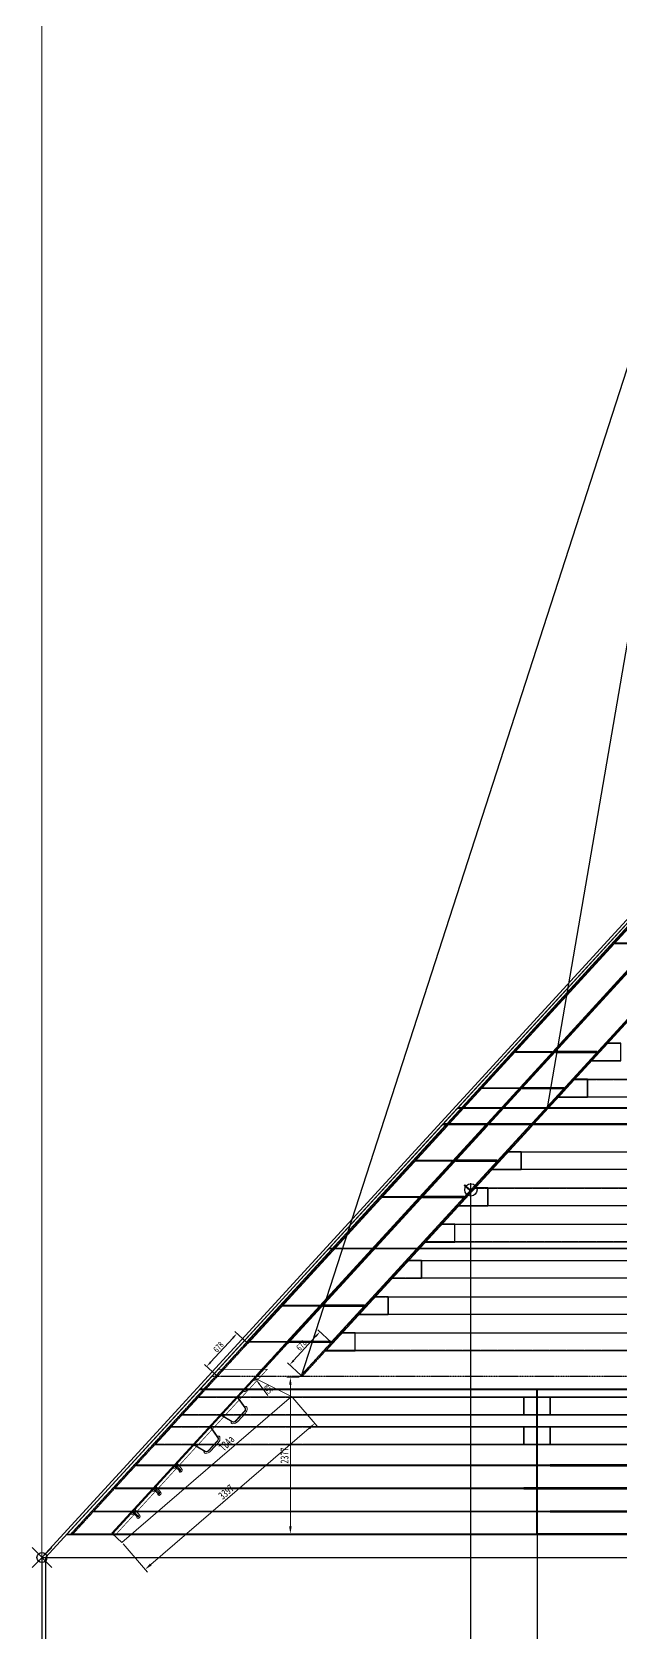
# Model space of a CAD drawing. Extents: x -158665 to 747974, y -1078007 to -307893.
# Drawn here: x 134726 to 143658, y -486284 to -461980 of the extents above; entities that cross this region are included whole.
import ezdxf

# ---------------------------------------------------------------- set-up
doc = ezdxf.new("R2010")
doc.units = 0
doc.header["$LTSCALE"] = 0.02
doc.header["$MEASUREMENT"] = 0
doc.header["$PDMODE"] = 35
doc.header["$PDSIZE"] = 150
for name, pattern in [('CENTER', [2, 1.25, -0.25, 0.25, -0.25]), ('DASHED', [19.05, 12.7, -6.35]), ('DASHED2', [9.525, 6.35, -3.175]), ('PHANTOM', [63.5, 31.75, -6.35, 6.35, -6.35, 6.35, -6.35])]:
    doc.linetypes.add(name, pattern=pattern)
doc.layers.get('0').update_dxf_attribs({"linetype": 'CONTINUOUS'})
doc.layers.get('Defpoints').update_dxf_attribs({"linetype": 'CONTINUOUS'})
doc.layers.add('1', color=1, linetype='CONTINUOUS')
doc.layers.add('横隔板开孔', color=7, linetype='CONTINUOUS')
for name, color, linetype, lineweight in [('1图框轮廓', 7, 'CONTINUOUS', 35), ('3中心线层', 1, 'CENTER', 13), ('4虚线层', 3, 'DASHED', 15), ('标注层', 3, 'CONTINUOUS', 13)]:
    doc.layers.add(name, color=color, linetype=linetype, lineweight=lineweight)
doc.styles.add('仿宋', font='仿宋_GB2312_1.ttf', dxfattribs={"width": 0.7})
doc.dimstyles.new('180', dxfattribs={"dimscale": 180, "dimtxt": 2.7, "dimasz": 2.5, "dimexe": 1.25, "dimexo": 0.625, "dimtad": 1, "dimdec": 0, "dimdsep": 46, "dimtxsty": '仿宋', "dimcen": 2.5, "dimclrd": 3, "dimclre": 3, "dimclrt": 4, "dimazin": 0, "dimtfac": 1, "dimtdec": 0, "dimtmove": 0, "dimatfit": 3, "dimfxl": 1.25, "dimlwd": 13, "dimlwe": 13, "dimarcsym": 0})
doc.dimstyles.new('标准标注样式-30', dxfattribs={"dimscale": 30, "dimtxt": 2.7, "dimasz": 2.5, "dimexe": 1.25, "dimexo": 0.625, "dimtad": 1, "dimdec": 0, "dimdsep": 46, "dimtxsty": '仿宋', "dimcen": 2.5, "dimclrd": 3, "dimclre": 3, "dimclrt": 4, "dimazin": 0, "dimtfac": 1, "dimtdec": 0, "dimtmove": 0, "dimatfit": 3, "dimfxl": 1.25, "dimlwd": 13, "dimlwe": 13, "dimarcsym": 0})
doc.dimstyles.new('标准标注样式-45', dxfattribs={"dimscale": 45, "dimtxt": 2.7, "dimasz": 2.5, "dimexe": 1.25, "dimexo": 0.625, "dimtad": 1, "dimdec": 0, "dimdsep": 46, "dimtxsty": '仿宋', "dimcen": 2.5, "dimclrd": 3, "dimclre": 3, "dimclrt": 4, "dimazin": 0, "dimtfac": 1, "dimtdec": 0, "dimtmove": 0, "dimatfit": 3, "dimfxl": 1.25, "dimlwd": 13, "dimlwe": 13, "dimarcsym": 0})
doc.dimstyles.new('样式-35', dxfattribs={"dimscale": 35, "dimtxt": 2.7, "dimasz": 2.5, "dimexe": 1.25, "dimexo": 0.625, "dimtad": 1, "dimdec": 0, "dimdsep": 46, "dimtxsty": '仿宋', "dimcen": 2.5, "dimclrd": 3, "dimclre": 3, "dimclrt": 4, "dimazin": 0, "dimtfac": 1, "dimtdec": 0, "dimtmove": 0, "dimatfit": 3, "dimfxl": 1.25, "dimlwd": 13, "dimlwe": 13, "dimarcsym": 0})

# ---------------------------------------------------------------- blocks, each defined once
blk = doc.blocks.new('*D118')
at = {"layer": 'Defpoints', "color": 0}
for p in [(138644, -482402), (138806, -482402), (138806, -484779)]:
    blk.add_point(p, dxfattribs=at)
at = {"layer": '标注层', "color": 3, "lineweight": 13}
for p, q in [((138778, -482402), (138588, -482402)), ((138778, -484779), (138588, -484779))]:
    blk.add_line(p, q, dxfattribs=at)
at = {"layer": '标注层', "color": 3, "linetype": 'ByBlock', "lineweight": 13}
blk.add_line((138644, -484666), (138644, -482515), dxfattribs=at)
at = {"layer": '标注层', "color": 3}
for points in [[(138625, -482515), (138663, -482515), (138644, -482402)], [(138625, -484666), (138663, -484666), (138644, -484779)]]:
    blk.add_solid(points, dxfattribs=at)
at = {"layer": '标注层', "color": 4, "insert": (138555, -483591), "char_height": 121.5, "attachment_point": 5, "rotation": 90, "style": '仿宋'}
blk.add_mtext('2377', dxfattribs=at)
blk = doc.blocks.new('*D89')
at = {"layer": 'Defpoints', "color": 0}
for p in [(138663, -482693), (136089, -484910), (136441, -485319)]:
    blk.add_point(p, dxfattribs=at)
at = {"layer": '标注层', "color": 3, "lineweight": 13}
for p, q in [((138681, -482714), (139052, -483144)), ((136108, -484931), (136478, -485361))]:
    blk.add_line(p, q, dxfattribs=at)
at = {"layer": '标注层', "color": 3, "linetype": 'ByBlock', "lineweight": 13}
blk.add_line((138930, -483175), (136527, -485245), dxfattribs=at)
at = {"layer": '标注层', "color": 3}
for points in [[(138917, -483161), (138942, -483190), (139015, -483102)], [(136514, -485231), (136539, -485260), (136441, -485319)]]:
    blk.add_solid(points, dxfattribs=at)
at = {"layer": '标注层', "color": 4, "insert": (137670, -484143), "char_height": 121.5, "attachment_point": 5, "rotation": 40.7426, "style": '仿宋'}
blk.add_mtext('3397', dxfattribs=at)
blk = doc.blocks.new('*D90')
at = {"color": 3, "linetype": 'ByBlock', "lineweight": 13}
for p, q in [((138106, -482413), (138127, -482441)), ((138302, -482678), (138171, -482501))]:
    blk.add_line(p, q, dxfattribs=at)
at = {"color": 3, "lineweight": 13}
blk.add_arc((138106, -482413), 35, 245.1589, 356.0229, dxfattribs=at)
at = {"color": 3}
blk.add_solid([(138181, -482494), (138161, -482509), (138127, -482441)], dxfattribs=at)
at = {"layer": 'Defpoints', "color": 0}
for p in [(138106, -482413), (138127, -482441)]:
    blk.add_point(p, dxfattribs=at)
at = {"color": 4, "insert": (138307, -482584), "char_height": 81, "attachment_point": 5, "rotation": 306.5473, "style": '仿宋'}
blk.add_mtext('R35', dxfattribs=at)
blk = doc.blocks.new('*D182')
at = {"color": 3, "lineweight": 13, "ltscale": 3}
for p, q in [((137981, -481874), (137801, -481709)), ((137523, -482374), (137343, -482209))]:
    blk.add_line(p, q, dxfattribs=at)
at = {"color": 3, "linetype": 'ByBlock', "lineweight": 13, "ltscale": 3}
blk.add_line((137434, -482174), (137774, -481803), dxfattribs=at)
at = {"color": 3, "ltscale": 3}
for points in [[(137763, -481793), (137785, -481813), (137833, -481738)], [(137424, -482164), (137445, -482184), (137375, -482238)]]:
    blk.add_solid(points, dxfattribs=at)
at = {"layer": 'Defpoints', "color": 0, "ltscale": 3}
for p in [(137833, -481738), (137997, -481889), (137539, -482389)]:
    blk.add_point(p, dxfattribs=at)
at = {"color": 4, "ltscale": 3, "insert": (137553, -481942), "char_height": 94.5, "attachment_point": 5, "rotation": 47.5055, "style": '仿宋'}
blk.add_mtext('678', dxfattribs=at)
blk = doc.blocks.new('*D183')
at = {"color": 3, "lineweight": 13, "ltscale": 3}
for p, q in [((139266, -481874), (139059, -481684)), ((138808, -482374), (138601, -482184))]:
    blk.add_line(p, q, dxfattribs=at)
at = {"color": 3, "linetype": 'ByBlock', "lineweight": 13, "ltscale": 3}
blk.add_line((138692, -482149), (139032, -481778), dxfattribs=at)
at = {"color": 3, "ltscale": 3}
for points in [[(139021, -481769), (139043, -481788), (139091, -481714)], [(138681, -482140), (138703, -482159), (138633, -482214)]]:
    blk.add_solid(points, dxfattribs=at)
at = {"layer": 'Defpoints', "color": 0, "ltscale": 3}
for p in [(139091, -481714), (139282, -481889), (138824, -482389)]:
    blk.add_point(p, dxfattribs=at)
at = {"color": 4, "ltscale": 3, "insert": (138811, -481917), "char_height": 94.5, "attachment_point": 5, "rotation": 47.5055, "style": '仿宋'}
blk.add_mtext('678', dxfattribs=at)
blk = doc.blocks.new('*D598')
at = {"color": 3, "lineweight": 13, "ltscale": 3}
for p, q in [((134876, -489673), (134876, -449390)), ((195383, -499878), (195383, -449390))]:
    blk.add_line(p, q, dxfattribs=at)
at = {"color": 3, "linetype": 'ByBlock', "lineweight": 13, "ltscale": 3}
blk.add_line((194933, -449615), (135326, -449615), dxfattribs=at)
at = {"color": 3, "ltscale": 3}
for points in [[(135326, -449540), (135326, -449690), (134876, -449615)], [(194933, -449540), (194933, -449690), (195383, -449615)]]:
    blk.add_solid(points, dxfattribs=at)
at = {"layer": 'Defpoints', "color": 0, "ltscale": 3}
for p in [(134876, -449615), (134876, -489785), (195383, -499991)]:
    blk.add_point(p, dxfattribs=at)
at = {"color": 4, "ltscale": 3, "insert": (165129, -449259), "char_height": 486, "attachment_point": 5, "style": '仿宋'}
blk.add_mtext('60507', dxfattribs=at)

msp = doc.modelspace()

# ---------------------------------------------------------------- linework, layer by layer
at = {"color": 7, "ltscale": 3}
for p, q in [((134875.9, -485139), (153712.8, -464578.2)), ((141382.8, -504840.2), (141382.8, -479457.4)), ((141382.8, -479576.2), (141373.2, -479567.4))]:
    msp.add_line(p, q, dxfattribs=at)
at = {"color": 6, "ltscale": 3}
for p, q in [((134930.2, -485139), (153767.1, -464578.2)), ((134875.9, -485139), (230875.9, -485138.8))]:
    msp.add_line(p, q, dxfattribs=at)
at = {"color": 1, "ltscale": 3}
for p, q in [((142524.5, -478310.8), (142559.8, -478310.8)), ((142524.5, -478313.8), (142559.8, -478313.8))]:
    msp.add_line(p, q, dxfattribs=at)
at = {"color": 200, "ltscale": 10}
for p, q in [((234625.8, -478555.8), (140954.1, -478555.8)), ((234625.8, -478571.8), (140954.1, -478571.8))]:
    msp.add_line(p, q, dxfattribs=at)
at = {"color": 7, "linetype": 'PHANTOM', "ltscale": 10}
for p, q in [((234625.8, -478563.8), (140954.1, -478563.8)), ((232417.4, -482388.8), (137449.8, -482388.8))]:
    msp.add_line(p, q, dxfattribs=at)
at = {"color": 33, "ltscale": 3}
msp.add_line((142386.1, -484643.4), (142386.1, -487963), dxfattribs=at)
at = {"color": 2}
for points in [[(143656.7, -477328.8), (143459.4, -477328.8), (143212.1, -477598.8), (143656.7, -477598.8)], [(143152.8, -477878.8), (142955.5, -477878.8), (142708.2, -478148.8), (143152.8, -478148.8)], [(148183.1, -478148.8), (143154.8, -478148.8), (143154.8, -477878.8), (148183.1, -477878.8)], [(142145, -478978.8), (141947.8, -478978.8), (141700.4, -479248.8), (142145, -479248.8)], [(145183, -479248.8), (142147, -479248.8), (142147, -478978.8), (145183, -478978.8)], [(141641.1, -479528.8), (141443.9, -479528.8), (141196.5, -479798.8), (141641.1, -479798.8)], [(145183.1, -479798.8), (141643.1, -479798.8), (141643.1, -479528.8), (145183.1, -479528.8)], [(141137.3, -480078.8), (140940, -480078.8), (140692.6, -480348.8), (141137.3, -480348.8)], [(145183, -480348.8), (141139.3, -480348.8), (141139.3, -480078.8), (145183, -480078.8)], [(140633.4, -480628.8), (140436.1, -480628.8), (140188.7, -480898.8), (140633.4, -480898.8)], [(145183.1, -480898.8), (140635.4, -480898.8), (140635.4, -480628.8), (145183.1, -480628.8)], [(140129.5, -481178.8), (139932.2, -481178.8), (139684.9, -481448.8), (140129.5, -481448.8)], [(145183.1, -481448.8), (140131.5, -481448.8), (140131.5, -481178.8), (145183.1, -481178.8)], [(139625.6, -481728.8), (139428.3, -481728.8), (139181, -481998.8), (139625.6, -481998.8)], [(145183.1, -481998.8), (139627.6, -481998.8), (139627.6, -481728.8), (145183.1, -481728.8)], [(137003.4, -482973.8), (142183.1, -482973.8), (142183.1, -482703.8), (137250.7, -482703.8)], [(142183.1, -482973.8), (142583.1, -482973.8), (142583.1, -482703.8), (142183.1, -482703.8)], [(142583.1, -482973.8), (156933.1, -482973.8), (156933.1, -482703.8), (142583.1, -482703.8)], [(136591.1, -483423.8), (142183.1, -483423.8), (142183.1, -483153.8), (136838.5, -483153.8)], [(142183.1, -483423.8), (142583.1, -483423.8), (142583.1, -483153.8), (142183.1, -483153.8)], [(142583.1, -483423.8), (156933.1, -483423.8), (156933.1, -483153.8), (142583.1, -483153.8)]]:
    msp.add_lwpolyline(points, close=True, dxfattribs=at)
at = {"color": 1, "ltscale": 3}
msp.add_lwpolyline([(141288.8, -479481.9), (141377.3, -479563), (141369.2, -479571.8), (141280.7, -479490.8)], close=True, dxfattribs=at)
for points in [[(142583.1, -483744.8), (142183.1, -483744.8), (142183.1, -483732.8), (142583.1, -483732.8)], [(142183.1, -484094.8), (142583.1, -484094.8), (142583.1, -484082.8), (142183.1, -484082.8)], [(142583.1, -484444.8), (142183.1, -484444.8), (142183.1, -484432.8), (142583.1, -484432.8)]]:
    msp.add_lwpolyline(points, close=True)
at = {"color": 7, "ltscale": 3}
msp.add_circle((141382.8, -479556.9), 93.7, dxfattribs=at)
at = {"color": 6, "ltscale": 3}
msp.add_point((134875.9, -485139), dxfattribs=at)
at = {"layer": '1', "color": 8}
msp.add_line((134875.9, -485138.8), (134875.9, -489783.4), dxfattribs=at)
at = {"layer": '1', "color": 3}
msp.add_line((134930.1, -485138.8), (134930.1, -490004.1), dxfattribs=at)
at = {"layer": '1', "color": 4}
for points in [[(144127.6, -475806.8), (144127.6, -475820.8), (143569.5, -475820.8), (143569.5, -475806.8)], [(142616, -477456.8), (142616, -477470.8), (142057.8, -477470.8), (142057.8, -477456.8)], [(142664, -477456.8), (142664, -477470.8), (143294.1, -477470.8), (143294.1, -477456.8)], [(142112.1, -478006.8), (142112.1, -478020.8), (141553.9, -478020.8), (141553.9, -478006.8)], [(142160.2, -478006.8), (142160.2, -478020.8), (142790.2, -478020.8), (142790.2, -478006.8)], [(141104.3, -479106.8), (141104.3, -479120.8), (140546.2, -479120.8), (140546.2, -479106.8)], [(141152.4, -479106.8), (141152.4, -479120.8), (141782.4, -479120.8), (141782.4, -479106.8)], [(140600.4, -479656.8), (140600.4, -479670.8), (140042.3, -479670.8), (140042.3, -479656.8)], [(140648.5, -479656.8), (140648.5, -479670.8), (141278.5, -479670.8), (141278.5, -479656.8)], [(139088.8, -481306.8), (139088.8, -481320.8), (138530.6, -481320.8), (138530.6, -481306.8)], [(139136.9, -481306.8), (139136.9, -481320.8), (139766.9, -481320.8), (139766.9, -481306.8)], [(138584.9, -481856.8), (138584.9, -481870.8), (138026.7, -481870.8), (138026.7, -481856.8)], [(138633, -481856.8), (138633, -481870.8), (139263, -481870.8), (139263, -481856.8)], [(142183.1, -483732.8), (142183.1, -483744.8), (136308, -483744.8), (136308, -483732.8)], [(142583.1, -483732.8), (142583.1, -483744.8), (156933.1, -483744.8), (156933.1, -483732.8)], [(135987.4, -484094.8), (135987.4, -484082.8), (142183.1, -484082.8), (142183.1, -484094.8)], [(156933.1, -484094.8), (156933.1, -484082.8), (142583.1, -484082.8), (142583.1, -484094.8)], [(142183.1, -484432.8), (142183.1, -484444.8), (135666.7, -484444.8), (135666.7, -484432.8)], [(142583.1, -484432.8), (142583.1, -484444.8), (156933.1, -484444.8), (156933.1, -484432.8)], [(142383.1, -484778.8), (142383.1, -484788.8), (135349.5, -484789), (135349.5, -484779)], [(142383.1, -484778.8), (142383.1, -484788.8), (157133.1, -484788.8), (157133.1, -484778.8)]]:
    msp.add_lwpolyline(points, close=True, dxfattribs=at)
at = {"layer": '1图框轮廓', "color": 1}
for points in [[(141185.9, -478310.8), (148380.1, -478310.8), (148380.1, -474566.8), (144616, -474566.8)], [(145380.1, -480448.8), (139227.2, -480448.8), (141180.4, -478316.8), (145380.1, -478316.8)], [(137273.9, -482580.8), (145380.1, -482580.8), (145380.1, -480448.8), (139227.2, -480448.8)], [(135250.8, -484789), (142380.1, -484789), (142380.1, -482586.8), (137268.4, -482586.8)], [(157130.1, -484789), (142386.1, -484789), (142386.1, -482586.8), (157130.1, -482586.8)]]:
    msp.add_lwpolyline(points, close=True, dxfattribs=at)
at = {"layer": '3中心线层', "color": 8, "linetype": 'CENTER', "ltscale": 10}
for points in [[(135340.3, -484789), (135321.2, -484771.5), (153674.2, -464738.8), (153693.4, -464756.3), (135340.3, -484789)], [(138145.6, -482388.8), (138126.4, -482371.2), (152081.7, -467138.8), (152100.9, -467156.3), (138145.6, -482388.8)], [(141382.8, -479595.4), (141382.8, -485685.6)]]:
    msp.add_lwpolyline(points, dxfattribs=at)
at = {"layer": '3中心线层', "color": 1, "linetype": 'CENTER', "ltscale": 10}
for points in [[(135322.7, -484789), (153691.9, -464738.8)], [(135941.8, -484775), (154285.2, -464752.8)], [(152777.4, -467138.8), (138806.1, -482388.8)]]:
    msp.add_lwpolyline(points, dxfattribs=at)
at = {"layer": '3中心线层', "color": 1, "linetype": 'ByBlock', "ltscale": 10}
for points in [[(135937.4, -484770.9), (154280.8, -464748.8)], [(135946.3, -484779), (154289.6, -464756.9)]]:
    msp.add_lwpolyline(points, dxfattribs=at)
at = {"layer": '3中心线层', "color": 8, "linetype": 'CENTER', "ltscale": 10}
msp.add_lwpolyline([(138823.7, -482388.8), (152779, -467156.3), (152759.8, -467138.8), (138804.5, -482371.2)], close=True, dxfattribs=at)
at = {"layer": '3中心线层', "color": 7, "linetype": 'ByBlock', "ltscale": 10}
for points in [[(141051, -478555.8), (141031.8, -478538.2), (144482.4, -474771.8), (144501.6, -474789.3), (141051, -478555.8)], [(141657.2, -478555.8), (141638, -478538.2), (145088.7, -474771.8), (145107.8, -474789.3), (141657.2, -478555.8)], [(142335.3, -478555.8), (142316.1, -478538.2), (145766.8, -474771.8), (145786, -474789.3), (142335.3, -478555.8)], [(141001.1, -478571.8), (141020.2, -478589.3), (137997.4, -481888.8), (137978.3, -481871.2), (141001.1, -478571.8)], [(141607.3, -478571.8), (141626.5, -478589.3), (138603.7, -481888.8), (138584.5, -481871.2), (141607.3, -478571.8)], [(142285.4, -478571.8), (142304.6, -478589.3), (139281.8, -481888.8), (139262.6, -481871.2), (142285.4, -478571.8)]]:
    msp.add_lwpolyline(points, dxfattribs=at)
at = {"layer": '4虚线层', "color": 4, "linetype": 'DASHED2', "ltscale": 20}
for p, q in [((143453.8, -477334.9), (143656.7, -477334.9)), ((143217.7, -477592.6), (143656.7, -477592.6)), ((142949.9, -477884.9), (143152.8, -477884.9)), ((143154.8, -477884.9), (148183.1, -477884.9)), ((142713.8, -478142.6), (143152.8, -478142.6)), ((143154.8, -478142.6), (148183.1, -478142.6)), ((141942.2, -478984.9), (142145, -478984.9)), ((142147, -478984.9), (145183, -478984.9)), ((141706, -479242.6), (142145, -479242.6)), ((142147, -479242.6), (145183, -479242.6)), ((141438.3, -479534.9), (141641.1, -479534.9)), ((141643.1, -479534.9), (145183.1, -479534.9)), ((141202.1, -479792.6), (141641.1, -479792.6)), ((141643.1, -479792.6), (145183.1, -479792.6)), ((140934.4, -480084.9), (141137.3, -480084.9)), ((141139.3, -480084.9), (145183, -480084.9)), ((140698.3, -480342.6), (141137.3, -480342.6)), ((141139.3, -480342.6), (145183, -480342.6)), ((140430.5, -480634.9), (140633.4, -480634.9)), ((140635.4, -480634.9), (145183.1, -480634.9)), ((140194.4, -480892.6), (140633.4, -480892.6)), ((140635.4, -480892.6), (145183.1, -480892.6)), ((139926.6, -481184.9), (140129.5, -481184.9)), ((140131.5, -481184.9), (145183.1, -481184.9)), ((139690.5, -481442.6), (140129.5, -481442.6)), ((140131.5, -481442.6), (145183.1, -481442.6)), ((139422.7, -481734.9), (139625.6, -481734.9)), ((139627.6, -481734.9), (145183.1, -481734.9)), ((139186.6, -481992.6), (139625.6, -481992.6)), ((139627.6, -481992.6), (145183.1, -481992.6)), ((142183.1, -482709.9), (137245.1, -482709.9)), ((142583.1, -482709.9), (142183.1, -482709.9)), ((156933.1, -482709.9), (142583.1, -482709.9)), ((142183.1, -483159.9), (136832.9, -483159.9)), ((142183.1, -482967.6), (137003.4, -482967.6)), ((142583.1, -482967.6), (142183.1, -482967.6)), ((142583.1, -483159.9), (142183.1, -483159.9)), ((156933.1, -482967.6), (142583.1, -482967.6)), ((156933.1, -483159.9), (142583.1, -483159.9)), ((142183.1, -483417.6), (136591.1, -483417.6)), ((142583.1, -483417.6), (142183.1, -483417.6)), ((156933.1, -483417.6), (142583.1, -483417.6))]:
    msp.add_line(p, q, dxfattribs=at)
at = {"layer": '标注层', "color": 7}
msp.add_lwpolyline([(135996.7, -484789, 10, 10, 0), (135250.8, -484789, 10, 10, 0), (137548.9, -482280.6, 10, 10, 0), (138294.9, -482280.6, 10, 10, 0), (135996.8, -484789, 0, 0, 0)], format="xyseb", dxfattribs=at)
at = {"layer": '标注层', "color": 6}
msp.add_lwpolyline([(138662.8, -482693.1), (136089.3, -484910.1), (135941.8, -484775), (136217, -484474.6, 0.4142136), (136266.5, -484472.4), (136315.1, -484517, 0.858182), (136347.9, -484538.9), (136358.2, -484527.7, 0.3650118), (136359.3, -484501.9), (136282.7, -484402.9), (136537.7, -484124.6, 0.4142136), (136587.1, -484122.4), (136635.7, -484167, 0.858182), (136668.6, -484188.9), (136678.9, -484177.7, 0.3650118), (136680, -484151.9), (136603.4, -484052.9), (136858.3, -483774.6, 0.4142136), (136907.8, -483772.4), (136956.4, -483817, 0.858182), (136989.2, -483838.9), (136999.5, -483827.7, 0.3650118), (137000.6, -483801.9), (136924, -483702.9), (137176, -483427.8), (137335.2, -483520.6, 0.5717692), (137356.5, -483558, 0.2157414), (137432.3, -483525.6), (137550.6, -483396.4, 0.2157414), (137576.3, -483318.1, 0.5717692), (137537.1, -483300.2), (137430.8, -483149.7), (137588.3, -482977.8), (137747.4, -483070.6, 0.5717692), (137768.7, -483108, 0.2157414), (137844.5, -483075.6), (137962.9, -482946.4, 0.2157414), (137988.6, -482868.1, 0.5717692), (137949.4, -482850.2), (137843.1, -482699.7), (137925.7, -482609.6, 1), (137972.9, -482558), (138082.3, -482438.6, 0.4973697), (138137.2, -482428.6)], format="xyb", close=True, dxfattribs=at)
at = {"layer": '标注层', "color": 7}
for points in [[(137838.9, -482704.2), (137843.1, -482699.7), (137957.5, -482861.7, -0.3528189), (137953.8, -482919.3), (137816.7, -483069, -0.3528189), (137759.6, -483077.7), (137588.3, -482977.8), (137592.4, -482973.3), (137762.6, -483072.5, 0.3528189), (137812.3, -483064.9), (137949.4, -482915.2, 0.3528189), (137952.6, -482865.1)], [(137426.7, -483154.2), (137430.8, -483149.7), (137545.2, -483311.7, -0.3528189), (137541.6, -483369.3), (137404.4, -483519, -0.3528189), (137347.4, -483527.7), (137176, -483427.8), (137180.2, -483423.3), (137350.4, -483522.5, 0.3528189), (137400, -483514.9), (137537.2, -483365.2, 0.3528189), (137540.3, -483315.1)]]:
    msp.add_lwpolyline(points, format="xyb", close=True, dxfattribs=at)
for points in [[(136974.1, -483825.8), (136985, -483814), (136896.5, -483732.9), (136885.7, -483744.7)], [(136653.5, -484175.8), (136664.3, -484164), (136575.8, -484082.9), (136565, -484094.7)], [(136332.8, -484525.8), (136343.6, -484514), (136255.2, -484432.9), (136244.4, -484444.7)]]:
    msp.add_lwpolyline(points, close=True, dxfattribs=at)
at = {"layer": '横隔板开孔', "color": 1, "ltscale": 3}
for points in [[(138814.1, -482380), (145283.3, -462353)], [(145975, -474563.8), (145283.3, -462353), (142539.4, -478313.8)]]:
    msp.add_lwpolyline(points, dxfattribs=at)

# ---------------------------------------------------------------- texts
at = {"layer": '标注层', "color": 4, "style": '仿宋', "width": 0.7}
msp.add_text('TB4a', height=121.5, rotation=47.50549, dxfattribs=at).set_placement((137640.6, -483533.8))

# ---------------------------------------------------------------- dimensions: what is measured, and where the dimension line sits
at = {"color": 8, "ltscale": 3}
dim = msp.add_linear_dim(base=(134875.9, -449614.9), p1=(195382.8, -499990.8), p2=(134875.9, -489785.1), dimstyle='180', dxfattribs=at)
dim.commit()
dim.dimension.update_dxf_attribs({"geometry": '*D598', "text_midpoint": (165129.3, -449259.4)})
at = {"color": 7, "ltscale": 3}
for p1, p2, distance, picture, middle in [((137539.3, -482388.8), (137997.4, -481888.8), 222.5, '*D182', (137553.3, -481941.8)), ((138823.7, -482388.8), (139281.8, -481888.8), 258.8, '*D183', (138811, -481917.3))]:
    dim = msp.add_aligned_dim(p1=p1, p2=p2, distance=distance, dimstyle='样式-35', dxfattribs=at)
    dim.commit()
    dim.dimension.update_dxf_attribs({"geometry": picture, "text_midpoint": middle})
at = {"color": 7}
dim = msp.add_radius_dim(center=(138105.9, -482412.8), mpoint=(138126.8, -482440.9), dimstyle='标准标注样式-30', dxfattribs=at)
dim.commit()
dim.dimension.update_dxf_attribs({"geometry": '*D90', "text_midpoint": (138306.7, -482584.2)})
at = {"layer": '标注层', "color": 7}
for p1, p2, distance, picture, middle in [((138806.061, -484778.8997), (138806.061, -482402.3946), 161.9646, '*D118', (138555.2214, -483590.6472)), ((138662.8, -482693.1), (136089.3, -484910.1), 539.5, '*D89', (137670.2, -484143))]:
    dim = msp.add_aligned_dim(p1=p1, p2=p2, distance=distance, dimstyle='标准标注样式-45', dxfattribs=at)
    dim.commit()
    dim.dimension.update_dxf_attribs({"geometry": picture, "text_midpoint": middle})

doc.saveas('drawing.dxf')
